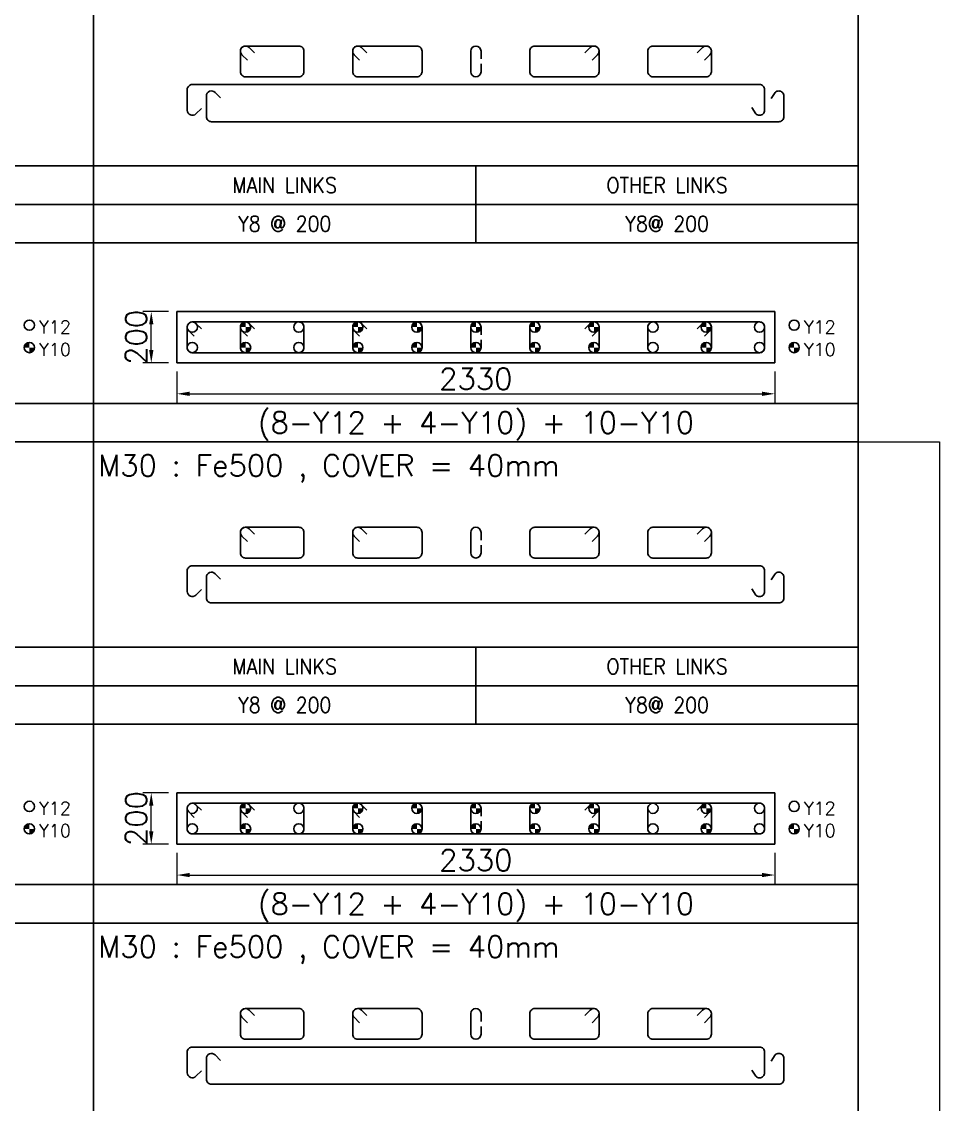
# Model space of a CAD drawing. Header units: millimetres. Extents: x -28339001 to -28288919, y 786803 to 887141.
# Drawn here: x -28325384 to -28314656, y 861733 to 874388 of the extents above; entities that cross this region are included whole.
import ezdxf
from ezdxf.enums import TextEntityAlignment as Align

# ---------------------------------------------------------------- set-up
doc = ezdxf.new("R2010")
doc.units = ezdxf.units.MM
doc.header["$LTSCALE"] = 1000
doc.header["$MEASUREMENT"] = 0
doc.header["$PDMODE"] = 34
doc.header["$PDSIZE"] = -8
doc.layers.get('0').update_dxf_attribs({"lineweight": 5})
for name, color, linetype in [('04 NORMAL TEXT.', 4, 'Continuous'), ('09 COL TEXT-SCH', 2, 'Continuous'), ('14 REINF', 6, 'Continuous'), ('22 TABLE FRAME', 5, 'Continuous'), ('23 STIRRUPS', 5, 'Continuous'), ('TEXT', 4, 'Continuous')]:
    doc.layers.add(name, color=color, linetype=linetype)
doc.layers.add('19 COLUMN', color=1, linetype='Continuous', lineweight=25)
doc.styles.add('ROMANS', font='simplex.shx')
doc.dimstyles.new('D 50', dxfattribs={"dimscale": 100, "dimtxt": 3, "dimasz": 1.5, "dimexe": 1, "dimexo": 1, "dimgap": 0.5, "dimtad": 1, "dimdec": 0, "dimdsep": 46, "dimtxsty": 'ROMANS', "dimcen": 2.5, "dimclrd": 5, "dimclre": 5, "dimclrt": 4, "dimadec": 0, "dimazin": 0, "dimtfac": 1, "dimtdec": 0, "dimtmove": 0, "dimatfit": 3, "dimfxl": 1, "dimlwd": 0, "dimlwe": 0, "dimarcsym": 0})

# ---------------------------------------------------------------- blocks, each defined once
blk = doc.blocks.new('*D151')
at = {"color": 5, "lineweight": 0, "transparency": 16777216}
for p, q in [((-28323568.5659, 864673.0245), (-28323568.5659, 864313.0245)), ((-28316578.5659, 864673.0245), (-28316578.5659, 864313.0245)), ((-28323418.5659, 864413.0245), (-28316728.5659, 864413.0245))]:
    blk.add_line(p, q, dxfattribs=at)
at = {"color": 5, "transparency": 16777216}
for points in [[(-28323418.5659, 864438.0245), (-28323418.5659, 864388.0245), (-28323568.5659, 864413.0245)], [(-28316728.5659, 864388.0245), (-28316728.5659, 864438.0245), (-28316578.5659, 864413.0245)]]:
    blk.add_solid(points, dxfattribs=at)
at = {"layer": 'Defpoints', "color": 0, "transparency": 16777216}
for p in [(-28323568.5659, 864773.0245), (-28316578.5659, 864773.0245), (-28316578.5659, 864413.0245)]:
    blk.add_point(p, dxfattribs=at)
at = {"color": 4, "transparency": 16777216, "insert": (-28320073.5659, 864588.0245), "char_height": 250, "attachment_point": 5, "style": 'ROMANS'}
blk.add_mtext('2330', dxfattribs=at)
blk = doc.blocks.new('*D152')
at = {"color": 5, "lineweight": 0, "transparency": 16777216}
for p, q in [((-28323568.5659, 870298.0245), (-28323568.5659, 869938.0245)), ((-28316578.5659, 870298.0245), (-28316578.5659, 869938.0245)), ((-28323418.5659, 870038.0245), (-28316728.5659, 870038.0245))]:
    blk.add_line(p, q, dxfattribs=at)
at = {"color": 5, "transparency": 16777216}
for points in [[(-28323418.5659, 870063.0245), (-28323418.5659, 870013.0245), (-28323568.5659, 870038.0245)], [(-28316728.5659, 870013.0245), (-28316728.5659, 870063.0245), (-28316578.5659, 870038.0245)]]:
    blk.add_solid(points, dxfattribs=at)
at = {"layer": 'Defpoints', "color": 0, "transparency": 16777216}
for p in [(-28323568.5659, 870398.0245), (-28316578.5659, 870398.0245), (-28316578.5659, 870038.0245)]:
    blk.add_point(p, dxfattribs=at)
at = {"color": 4, "transparency": 16777216, "insert": (-28320073.5659, 870213.0245), "char_height": 250, "attachment_point": 5, "style": 'ROMANS'}
blk.add_mtext('2330', dxfattribs=at)
blk = doc.blocks.new('*D156')
at = {"color": 5, "lineweight": 0, "transparency": 16777216}
for p, q in [((-28323668.5659, 865373.0245), (-28323968.5659, 865373.0245)), ((-28323868.5659, 864923.0245), (-28323868.5659, 865223.0245)), ((-28323668.5659, 864773.0245), (-28323968.5659, 864773.0245))]:
    blk.add_line(p, q, dxfattribs=at)
at = {"color": 5, "transparency": 16777216}
for points in [[(-28323843.5659, 865223.0245), (-28323893.5659, 865223.0245), (-28323868.5659, 865373.0245)], [(-28323893.5659, 864923.0245), (-28323843.5659, 864923.0245), (-28323868.5659, 864773.0245)]]:
    blk.add_solid(points, dxfattribs=at)
at = {"layer": 'Defpoints', "color": 0, "transparency": 16777216}
for p in [(-28323868.5659, 865373.0245), (-28323568.5659, 865373.0245), (-28323568.5659, 864773.0245)]:
    blk.add_point(p, dxfattribs=at)
at = {"color": 4, "transparency": 16777216, "insert": (-28324043.5659, 865073.0245), "char_height": 250, "attachment_point": 5, "rotation": 90, "style": 'ROMANS'}
blk.add_mtext('200', dxfattribs=at)
blk = doc.blocks.new('*D157')
at = {"color": 5, "lineweight": 0, "transparency": 16777216}
for p, q in [((-28323668.5659, 870998.0245), (-28323968.5659, 870998.0245)), ((-28323868.5659, 870548.0245), (-28323868.5659, 870848.0245)), ((-28323668.5659, 870398.0245), (-28323968.5659, 870398.0245))]:
    blk.add_line(p, q, dxfattribs=at)
at = {"color": 5, "transparency": 16777216}
for points in [[(-28323843.5659, 870848.0245), (-28323893.5659, 870848.0245), (-28323868.5659, 870998.0245)], [(-28323893.5659, 870548.0245), (-28323843.5659, 870548.0245), (-28323868.5659, 870398.0245)]]:
    blk.add_solid(points, dxfattribs=at)
at = {"layer": 'Defpoints', "color": 0, "transparency": 16777216}
for p in [(-28323868.5659, 870998.0245), (-28323568.5659, 870998.0245), (-28323568.5659, 870398.0245)]:
    blk.add_point(p, dxfattribs=at)
at = {"color": 4, "transparency": 16777216, "insert": (-28324043.5659, 870698.0245), "char_height": 250, "attachment_point": 5, "rotation": 90, "style": 'ROMANS'}
blk.add_mtext('200', dxfattribs=at)

msp = doc.modelspace()

# ---------------------------------------------------------------- hatches: boundary and pattern name
at = {"layer": '14 REINF'}
h = msp.add_hatch(color=6, dxfattribs=at)
edge = h.paths.add_edge_path(flags=0)
edge.add_line((-28322826.1, 870818), (-28322766.1, 870818))
edge.add_line((-28322766.1, 870818), (-28322766.1, 870878))
edge.add_arc((-28322766.1, 870818), 60, 90, 180)
edge = h.paths.add_edge_path(flags=0)
edge.add_line((-28322706.1, 870818), (-28322766.1, 870818))
edge.add_line((-28322766.1, 870818), (-28322766.1, 870758))
edge.add_arc((-28322766.1, 870818), 60, 270, 360)
h = msp.add_hatch(color=6, dxfattribs=at)
edge = h.paths.add_edge_path(flags=0)
edge.add_line((-28321513.6, 870818), (-28321453.6, 870818))
edge.add_line((-28321453.6, 870818), (-28321453.6, 870878))
edge.add_arc((-28321453.6, 870818), 60, 90, 180)
edge = h.paths.add_edge_path(flags=0)
edge.add_line((-28321393.6, 870818), (-28321453.6, 870818))
edge.add_line((-28321453.6, 870818), (-28321453.6, 870758))
edge.add_arc((-28321453.6, 870818), 60, 270, 360)
h = msp.add_hatch(color=6, dxfattribs=at)
edge = h.paths.add_edge_path(flags=0)
edge.add_line((-28320823.6, 870818), (-28320763.6, 870818))
edge.add_line((-28320763.6, 870818), (-28320763.6, 870878))
edge.add_arc((-28320763.6, 870818), 60, 90, 180)
edge = h.paths.add_edge_path(flags=0)
edge.add_line((-28320703.6, 870818), (-28320763.6, 870818))
edge.add_line((-28320763.6, 870818), (-28320763.6, 870758))
edge.add_arc((-28320763.6, 870818), 60, 270, 360)
h = msp.add_hatch(color=6, dxfattribs=at)
edge = h.paths.add_edge_path(flags=0)
edge.add_line((-28320133.6, 870818), (-28320073.6, 870818))
edge.add_line((-28320073.6, 870818), (-28320073.6, 870878))
edge.add_arc((-28320073.6, 870818), 60, 90, 180)
edge = h.paths.add_edge_path(flags=0)
edge.add_line((-28320013.6, 870818), (-28320073.6, 870818))
edge.add_line((-28320073.6, 870818), (-28320073.6, 870758))
edge.add_arc((-28320073.6, 870818), 60, 270, 360)
h = msp.add_hatch(color=6, dxfattribs=at)
edge = h.paths.add_edge_path(flags=0)
edge.add_line((-28319443.6, 870818), (-28319383.6, 870818))
edge.add_line((-28319383.6, 870818), (-28319383.6, 870878))
edge.add_arc((-28319383.6, 870818), 60, 90, 180)
edge = h.paths.add_edge_path(flags=0)
edge.add_line((-28319323.6, 870818), (-28319383.6, 870818))
edge.add_line((-28319383.6, 870818), (-28319383.6, 870758))
edge.add_arc((-28319383.6, 870818), 60, 270, 360)
h = msp.add_hatch(color=6, dxfattribs=at)
edge = h.paths.add_edge_path(flags=0)
edge.add_line((-28318753.6, 870818), (-28318693.6, 870818))
edge.add_line((-28318693.6, 870818), (-28318693.6, 870878))
edge.add_arc((-28318693.6, 870818), 60, 90, 180)
edge = h.paths.add_edge_path(flags=0)
edge.add_line((-28318633.6, 870818), (-28318693.6, 870818))
edge.add_line((-28318693.6, 870818), (-28318693.6, 870758))
edge.add_arc((-28318693.6, 870818), 60, 270, 360)
h = msp.add_hatch(color=6, dxfattribs=at)
edge = h.paths.add_edge_path(flags=0)
edge.add_line((-28317441.1, 870818), (-28317381.1, 870818))
edge.add_line((-28317381.1, 870818), (-28317381.1, 870878))
edge.add_arc((-28317381.1, 870818), 60, 90, 180)
edge = h.paths.add_edge_path(flags=0)
edge.add_line((-28317321.1, 870818), (-28317381.1, 870818))
edge.add_line((-28317381.1, 870818), (-28317381.1, 870758))
edge.add_arc((-28317381.1, 870818), 60, 270, 360)
h = msp.add_hatch(color=6, dxfattribs=at)
edge = h.paths.add_edge_path(flags=0)
edge.add_line((-28325353.6, 870578), (-28325293.6, 870578))
edge.add_line((-28325293.6, 870578), (-28325293.6, 870638))
edge.add_arc((-28325293.6, 870578), 60, 90, 180)
edge = h.paths.add_edge_path(flags=0)
edge.add_line((-28325233.6, 870578), (-28325293.6, 870578))
edge.add_line((-28325293.6, 870578), (-28325293.6, 870518))
edge.add_arc((-28325293.6, 870578), 60, 270, 360)
h = msp.add_hatch(color=6, dxfattribs=at)
edge = h.paths.add_edge_path(flags=0)
edge.add_line((-28322826.1, 870578), (-28322766.1, 870578))
edge.add_line((-28322766.1, 870578), (-28322766.1, 870638))
edge.add_arc((-28322766.1, 870578), 60, 90, 180)
edge = h.paths.add_edge_path(flags=0)
edge.add_line((-28322706.1, 870578), (-28322766.1, 870578))
edge.add_line((-28322766.1, 870578), (-28322766.1, 870518))
edge.add_arc((-28322766.1, 870578), 60, 270, 360)
h = msp.add_hatch(color=6, dxfattribs=at)
edge = h.paths.add_edge_path(flags=0)
edge.add_line((-28321513.6, 870578), (-28321453.6, 870578))
edge.add_line((-28321453.6, 870578), (-28321453.6, 870638))
edge.add_arc((-28321453.6, 870578), 60, 90, 180)
edge = h.paths.add_edge_path(flags=0)
edge.add_line((-28321393.6, 870578), (-28321453.6, 870578))
edge.add_line((-28321453.6, 870578), (-28321453.6, 870518))
edge.add_arc((-28321453.6, 870578), 60, 270, 360)
h = msp.add_hatch(color=6, dxfattribs=at)
edge = h.paths.add_edge_path(flags=0)
edge.add_line((-28320823.6, 870578), (-28320763.6, 870578))
edge.add_line((-28320763.6, 870578), (-28320763.6, 870638))
edge.add_arc((-28320763.6, 870578), 60, 90, 180)
edge = h.paths.add_edge_path(flags=0)
edge.add_line((-28320703.6, 870578), (-28320763.6, 870578))
edge.add_line((-28320763.6, 870578), (-28320763.6, 870518))
edge.add_arc((-28320763.6, 870578), 60, 270, 360)
h = msp.add_hatch(color=6, dxfattribs=at)
edge = h.paths.add_edge_path(flags=0)
edge.add_line((-28320133.6, 870578), (-28320073.6, 870578))
edge.add_line((-28320073.6, 870578), (-28320073.6, 870638))
edge.add_arc((-28320073.6, 870578), 60, 90, 180)
edge = h.paths.add_edge_path(flags=0)
edge.add_line((-28320013.6, 870578), (-28320073.6, 870578))
edge.add_line((-28320073.6, 870578), (-28320073.6, 870518))
edge.add_arc((-28320073.6, 870578), 60, 270, 360)
h = msp.add_hatch(color=6, dxfattribs=at)
edge = h.paths.add_edge_path(flags=0)
edge.add_line((-28319443.6, 870578), (-28319383.6, 870578))
edge.add_line((-28319383.6, 870578), (-28319383.6, 870638))
edge.add_arc((-28319383.6, 870578), 60, 90, 180)
edge = h.paths.add_edge_path(flags=0)
edge.add_line((-28319323.6, 870578), (-28319383.6, 870578))
edge.add_line((-28319383.6, 870578), (-28319383.6, 870518))
edge.add_arc((-28319383.6, 870578), 60, 270, 360)
h = msp.add_hatch(color=6, dxfattribs=at)
edge = h.paths.add_edge_path(flags=0)
edge.add_line((-28318753.6, 870578), (-28318693.6, 870578))
edge.add_line((-28318693.6, 870578), (-28318693.6, 870638))
edge.add_arc((-28318693.6, 870578), 60, 90, 180)
edge = h.paths.add_edge_path(flags=0)
edge.add_line((-28318633.6, 870578), (-28318693.6, 870578))
edge.add_line((-28318693.6, 870578), (-28318693.6, 870518))
edge.add_arc((-28318693.6, 870578), 60, 270, 360)
h = msp.add_hatch(color=6, dxfattribs=at)
edge = h.paths.add_edge_path(flags=0)
edge.add_line((-28317441.1, 870578), (-28317381.1, 870578))
edge.add_line((-28317381.1, 870578), (-28317381.1, 870638))
edge.add_arc((-28317381.1, 870578), 60, 90, 180)
edge = h.paths.add_edge_path(flags=0)
edge.add_line((-28317321.1, 870578), (-28317381.1, 870578))
edge.add_line((-28317381.1, 870578), (-28317381.1, 870518))
edge.add_arc((-28317381.1, 870578), 60, 270, 360)
h = msp.add_hatch(color=6, dxfattribs=at)
edge = h.paths.add_edge_path(flags=0)
edge.add_line((-28316413.6, 870578), (-28316353.6, 870578))
edge.add_line((-28316353.6, 870578), (-28316353.6, 870638))
edge.add_arc((-28316353.6, 870578), 60, 90, 180)
edge = h.paths.add_edge_path(flags=0)
edge.add_line((-28316293.6, 870578), (-28316353.6, 870578))
edge.add_line((-28316353.6, 870578), (-28316353.6, 870518))
edge.add_arc((-28316353.6, 870578), 60, 270, 360)
h = msp.add_hatch(color=6, dxfattribs=at)
edge = h.paths.add_edge_path(flags=0)
edge.add_line((-28322826.1, 865193), (-28322766.1, 865193))
edge.add_line((-28322766.1, 865193), (-28322766.1, 865253))
edge.add_arc((-28322766.1, 865193), 60, 90, 180)
edge = h.paths.add_edge_path(flags=0)
edge.add_line((-28322706.1, 865193), (-28322766.1, 865193))
edge.add_line((-28322766.1, 865193), (-28322766.1, 865133))
edge.add_arc((-28322766.1, 865193), 60, 270, 360)
h = msp.add_hatch(color=6, dxfattribs=at)
edge = h.paths.add_edge_path(flags=0)
edge.add_line((-28321513.6, 865193), (-28321453.6, 865193))
edge.add_line((-28321453.6, 865193), (-28321453.6, 865253))
edge.add_arc((-28321453.6, 865193), 60, 90, 180)
edge = h.paths.add_edge_path(flags=0)
edge.add_line((-28321393.6, 865193), (-28321453.6, 865193))
edge.add_line((-28321453.6, 865193), (-28321453.6, 865133))
edge.add_arc((-28321453.6, 865193), 60, 270, 360)
h = msp.add_hatch(color=6, dxfattribs=at)
edge = h.paths.add_edge_path(flags=0)
edge.add_line((-28320823.6, 865193), (-28320763.6, 865193))
edge.add_line((-28320763.6, 865193), (-28320763.6, 865253))
edge.add_arc((-28320763.6, 865193), 60, 90, 180)
edge = h.paths.add_edge_path(flags=0)
edge.add_line((-28320703.6, 865193), (-28320763.6, 865193))
edge.add_line((-28320763.6, 865193), (-28320763.6, 865133))
edge.add_arc((-28320763.6, 865193), 60, 270, 360)
h = msp.add_hatch(color=6, dxfattribs=at)
edge = h.paths.add_edge_path(flags=0)
edge.add_line((-28320133.6, 865193), (-28320073.6, 865193))
edge.add_line((-28320073.6, 865193), (-28320073.6, 865253))
edge.add_arc((-28320073.6, 865193), 60, 90, 180)
edge = h.paths.add_edge_path(flags=0)
edge.add_line((-28320013.6, 865193), (-28320073.6, 865193))
edge.add_line((-28320073.6, 865193), (-28320073.6, 865133))
edge.add_arc((-28320073.6, 865193), 60, 270, 360)
h = msp.add_hatch(color=6, dxfattribs=at)
edge = h.paths.add_edge_path(flags=0)
edge.add_line((-28319443.6, 865193), (-28319383.6, 865193))
edge.add_line((-28319383.6, 865193), (-28319383.6, 865253))
edge.add_arc((-28319383.6, 865193), 60, 90, 180)
edge = h.paths.add_edge_path(flags=0)
edge.add_line((-28319323.6, 865193), (-28319383.6, 865193))
edge.add_line((-28319383.6, 865193), (-28319383.6, 865133))
edge.add_arc((-28319383.6, 865193), 60, 270, 360)
h = msp.add_hatch(color=6, dxfattribs=at)
edge = h.paths.add_edge_path(flags=0)
edge.add_line((-28318753.6, 865193), (-28318693.6, 865193))
edge.add_line((-28318693.6, 865193), (-28318693.6, 865253))
edge.add_arc((-28318693.6, 865193), 60, 90, 180)
edge = h.paths.add_edge_path(flags=0)
edge.add_line((-28318633.6, 865193), (-28318693.6, 865193))
edge.add_line((-28318693.6, 865193), (-28318693.6, 865133))
edge.add_arc((-28318693.6, 865193), 60, 270, 360)
h = msp.add_hatch(color=6, dxfattribs=at)
edge = h.paths.add_edge_path(flags=0)
edge.add_line((-28317441.1, 865193), (-28317381.1, 865193))
edge.add_line((-28317381.1, 865193), (-28317381.1, 865253))
edge.add_arc((-28317381.1, 865193), 60, 90, 180)
edge = h.paths.add_edge_path(flags=0)
edge.add_line((-28317321.1, 865193), (-28317381.1, 865193))
edge.add_line((-28317381.1, 865193), (-28317381.1, 865133))
edge.add_arc((-28317381.1, 865193), 60, 270, 360)
h = msp.add_hatch(color=6, dxfattribs=at)
edge = h.paths.add_edge_path(flags=0)
edge.add_line((-28325353.6, 864953), (-28325293.6, 864953))
edge.add_line((-28325293.6, 864953), (-28325293.6, 865013))
edge.add_arc((-28325293.6, 864953), 60, 90, 180)
edge = h.paths.add_edge_path(flags=0)
edge.add_line((-28325233.6, 864953), (-28325293.6, 864953))
edge.add_line((-28325293.6, 864953), (-28325293.6, 864893))
edge.add_arc((-28325293.6, 864953), 60, 270, 360)
h = msp.add_hatch(color=6, dxfattribs=at)
edge = h.paths.add_edge_path(flags=0)
edge.add_line((-28322826.1, 864953), (-28322766.1, 864953))
edge.add_line((-28322766.1, 864953), (-28322766.1, 865013))
edge.add_arc((-28322766.1, 864953), 60, 90, 180)
edge = h.paths.add_edge_path(flags=0)
edge.add_line((-28322706.1, 864953), (-28322766.1, 864953))
edge.add_line((-28322766.1, 864953), (-28322766.1, 864893))
edge.add_arc((-28322766.1, 864953), 60, 270, 360)
h = msp.add_hatch(color=6, dxfattribs=at)
edge = h.paths.add_edge_path(flags=0)
edge.add_line((-28321513.6, 864953), (-28321453.6, 864953))
edge.add_line((-28321453.6, 864953), (-28321453.6, 865013))
edge.add_arc((-28321453.6, 864953), 60, 90, 180)
edge = h.paths.add_edge_path(flags=0)
edge.add_line((-28321393.6, 864953), (-28321453.6, 864953))
edge.add_line((-28321453.6, 864953), (-28321453.6, 864893))
edge.add_arc((-28321453.6, 864953), 60, 270, 360)
h = msp.add_hatch(color=6, dxfattribs=at)
edge = h.paths.add_edge_path(flags=0)
edge.add_line((-28320823.6, 864953), (-28320763.6, 864953))
edge.add_line((-28320763.6, 864953), (-28320763.6, 865013))
edge.add_arc((-28320763.6, 864953), 60, 90, 180)
edge = h.paths.add_edge_path(flags=0)
edge.add_line((-28320703.6, 864953), (-28320763.6, 864953))
edge.add_line((-28320763.6, 864953), (-28320763.6, 864893))
edge.add_arc((-28320763.6, 864953), 60, 270, 360)
h = msp.add_hatch(color=6, dxfattribs=at)
edge = h.paths.add_edge_path(flags=0)
edge.add_line((-28320133.6, 864953), (-28320073.6, 864953))
edge.add_line((-28320073.6, 864953), (-28320073.6, 865013))
edge.add_arc((-28320073.6, 864953), 60, 90, 180)
edge = h.paths.add_edge_path(flags=0)
edge.add_line((-28320013.6, 864953), (-28320073.6, 864953))
edge.add_line((-28320073.6, 864953), (-28320073.6, 864893))
edge.add_arc((-28320073.6, 864953), 60, 270, 360)
h = msp.add_hatch(color=6, dxfattribs=at)
edge = h.paths.add_edge_path(flags=0)
edge.add_line((-28319443.6, 864953), (-28319383.6, 864953))
edge.add_line((-28319383.6, 864953), (-28319383.6, 865013))
edge.add_arc((-28319383.6, 864953), 60, 90, 180)
edge = h.paths.add_edge_path(flags=0)
edge.add_line((-28319323.6, 864953), (-28319383.6, 864953))
edge.add_line((-28319383.6, 864953), (-28319383.6, 864893))
edge.add_arc((-28319383.6, 864953), 60, 270, 360)
h = msp.add_hatch(color=6, dxfattribs=at)
edge = h.paths.add_edge_path(flags=0)
edge.add_line((-28318753.6, 864953), (-28318693.6, 864953))
edge.add_line((-28318693.6, 864953), (-28318693.6, 865013))
edge.add_arc((-28318693.6, 864953), 60, 90, 180)
edge = h.paths.add_edge_path(flags=0)
edge.add_line((-28318633.6, 864953), (-28318693.6, 864953))
edge.add_line((-28318693.6, 864953), (-28318693.6, 864893))
edge.add_arc((-28318693.6, 864953), 60, 270, 360)
h = msp.add_hatch(color=6, dxfattribs=at)
edge = h.paths.add_edge_path(flags=0)
edge.add_line((-28317441.1, 864953), (-28317381.1, 864953))
edge.add_line((-28317381.1, 864953), (-28317381.1, 865013))
edge.add_arc((-28317381.1, 864953), 60, 90, 180)
edge = h.paths.add_edge_path(flags=0)
edge.add_line((-28317321.1, 864953), (-28317381.1, 864953))
edge.add_line((-28317381.1, 864953), (-28317381.1, 864893))
edge.add_arc((-28317381.1, 864953), 60, 270, 360)
h = msp.add_hatch(color=6, dxfattribs=at)
edge = h.paths.add_edge_path(flags=0)
edge.add_line((-28316413.6, 864953), (-28316353.6, 864953))
edge.add_line((-28316353.6, 864953), (-28316353.6, 865013))
edge.add_arc((-28316353.6, 864953), 60, 90, 180)
edge = h.paths.add_edge_path(flags=0)
edge.add_line((-28316293.6, 864953), (-28316353.6, 864953))
edge.add_line((-28316353.6, 864953), (-28316353.6, 864893))
edge.add_arc((-28316353.6, 864953), 60, 270, 360)

# ---------------------------------------------------------------- linework, layer by layer
msp.add_lwpolyline([(-28339000.9, 869475.8), (-28314656.1, 869475.8), (-28314656.1, 801975.8), (-28339000.9, 801975.8)], close=True)
at = {"layer": '14 REINF', "color": 6}
for centre in [(-28325293.6, 870840.5), (-28323388.6, 870818), (-28322766.1, 870818), (-28322143.6, 870818), (-28321453.6, 870818), (-28320763.6, 870818), (-28320073.6, 870818), (-28319383.6, 870818), (-28318693.6, 870818), (-28318003.6, 870818), (-28317381.1, 870818), (-28316758.6, 870818), (-28316353.6, 870840.5), (-28325293.6, 870578), (-28323388.6, 870578), (-28322766.1, 870578), (-28322143.6, 870578), (-28321453.6, 870578), (-28320763.6, 870578), (-28320073.6, 870578), (-28319383.6, 870578), (-28318693.6, 870578), (-28318003.6, 870578), (-28317381.1, 870578), (-28316758.6, 870578), (-28316353.6, 870578), (-28325293.6, 865215.5), (-28323388.6, 865193), (-28322766.1, 865193), (-28322143.6, 865193), (-28321453.6, 865193), (-28320763.6, 865193), (-28320073.6, 865193), (-28319383.6, 865193), (-28318693.6, 865193), (-28318003.6, 865193), (-28317381.1, 865193), (-28316758.6, 865193), (-28316353.6, 865215.5), (-28325293.6, 864953), (-28323388.6, 864953), (-28322766.1, 864953), (-28322143.6, 864953), (-28321453.6, 864953), (-28320763.6, 864953), (-28320073.6, 864953), (-28319383.6, 864953), (-28318693.6, 864953), (-28318003.6, 864953), (-28317381.1, 864953), (-28316758.6, 864953), (-28316353.6, 864953)]:
    msp.add_circle(centre, 60, dxfattribs=at)
at = {"layer": '19 COLUMN', "color": 4}
for points in [[(-28316578.6, 870998), (-28323568.6, 870998)], [(-28323568.6, 870998), (-28323568.6, 870398)], [(-28316578.6, 870398), (-28316578.6, 870998)], [(-28323568.6, 870398), (-28316578.6, 870398)], [(-28316578.6, 865373), (-28323568.6, 865373)], [(-28323568.6, 865373), (-28323568.6, 864773)], [(-28316578.6, 864773), (-28316578.6, 865373)], [(-28323568.6, 864773), (-28316578.6, 864773)]]:
    msp.add_lwpolyline(points, dxfattribs=at)
at = {"layer": '22 TABLE FRAME', "color": 5, "linetype": 'Continuous'}
for p, q in [((-28324543.6, 887141.1), (-28324543.6, 863850.8)), ((-28315603.6, 887141.1), (-28315603.6, 863850.8)), ((-28332493.6, 872700.8), (-28315603.6, 872700.8)), ((-28320073.6, 872700.8), (-28320073.6, 871800.8)), ((-28332493.6, 872250.8), (-28315603.6, 872250.8)), ((-28332493.6, 871800.8), (-28315603.6, 871800.8)), ((-28332493.6, 869925.8), (-28315603.6, 869925.8)), ((-28332493.6, 869475.8), (-28315603.6, 869475.8)), ((-28332493.6, 867075.8), (-28315603.6, 867075.8)), ((-28320073.6, 867075.8), (-28320073.6, 866175.8)), ((-28332493.6, 866625.8), (-28315603.6, 866625.8)), ((-28332493.6, 866175.8), (-28315603.6, 866175.8)), ((-28332493.6, 864300.8), (-28315603.6, 864300.8)), ((-28336993.6, 863850.8), (-28315603.6, 863850.8)), ((-28324543.6, 863850.8), (-28324543.6, 789225.8)), ((-28315603.6, 863850.8), (-28315603.6, 789225.8))]:
    msp.add_line(p, q, dxfattribs=at)
at = {"layer": '23 STIRRUPS', "color": 5}
for points in [[(-28322744.9, 873937), (-28322808.5, 874000.6, -0.668178), (-28322766.1, 874103), (-28322143.6, 874103, -0.4142136), (-28322083.6, 874043), (-28322083.6, 873803, -0.4142136), (-28322143.6, 873743), (-28322766.1, 873743, -0.4142136), (-28322826.1, 873803), (-28322826.1, 874043, -0.6681793), (-28322723.6, 874085.5), (-28322660, 874021.8)], [(-28321432.4, 873937), (-28321496, 874000.6, -0.668178), (-28321453.6, 874103), (-28320763.6, 874103, -0.4142136), (-28320703.6, 874043), (-28320703.6, 873803, -0.4142136), (-28320763.6, 873743), (-28321453.6, 873743, -0.4142136), (-28321513.6, 873803), (-28321513.6, 874043, -0.6681793), (-28321411.1, 874085.5), (-28321347.5, 874021.8)], [(-28320013.6, 873893), (-28320013.6, 873803, -1), (-28320133.6, 873803), (-28320133.6, 874043, -1), (-28320013.6, 874043), (-28320013.6, 873953)], [(-28318799.6, 874021.8), (-28318736, 874085.5, -0.6681793), (-28318633.6, 874043), (-28318633.6, 873803, -0.4142136), (-28318693.6, 873743), (-28319383.6, 873743, -0.4142136), (-28319443.6, 873803), (-28319443.6, 874043, -0.4142136), (-28319383.6, 874103), (-28318693.6, 874103, -0.668178), (-28318651.1, 874000.6), (-28318714.8, 873937)], [(-28317487.1, 874021.8), (-28317423.5, 874085.5, -0.6681793), (-28317321.1, 874043), (-28317321.1, 873803, -0.4142136), (-28317381.1, 873743), (-28318003.6, 873743, -0.4142136), (-28318063.6, 873803), (-28318063.6, 874043, -0.4142136), (-28318003.6, 874103), (-28317381.1, 874103, -0.668178), (-28317338.6, 874000.6), (-28317402.3, 873937)], [(-28316848.6, 873383), (-28316801, 873310.6, 0.1989119), (-28316758.6, 873293, 0.4142136), (-28316698.6, 873353), (-28316698.6, 873593, 0.4142136), (-28316758.6, 873653), (-28323388.6, 873653, 0.4142136), (-28323448.6, 873593), (-28323448.6, 873353, 0.6681793), (-28323346.1, 873310.6), (-28323282.5, 873374.2)], [(-28316623.6, 873488), (-28316576, 873560.5, -0.1989119), (-28316533.6, 873578, -0.4142136), (-28316473.6, 873518), (-28316473.6, 873278, -0.4142136), (-28316533.6, 873218), (-28323163.6, 873218, -0.4142136), (-28323223.6, 873278), (-28323223.6, 873518, -0.6681793), (-28323121.1, 873560.5), (-28323057.5, 873496.8)], [(-28323367.4, 870712), (-28323431, 870775.6, -0.668178), (-28323388.6, 870878), (-28316758.6, 870878, -0.4142136), (-28316698.6, 870818), (-28316698.6, 870578, -0.4142136), (-28316758.6, 870518), (-28323388.6, 870518, -0.4142136), (-28323448.6, 870578), (-28323448.6, 870818, -0.6681793), (-28323346.1, 870860.5), (-28323282.5, 870796.8)], [(-28322744.9, 870712), (-28322808.5, 870775.6, -0.668178), (-28322766.1, 870878), (-28322143.6, 870878, -0.4142136), (-28322083.6, 870818), (-28322083.6, 870578, -0.4142136), (-28322143.6, 870518), (-28322766.1, 870518, -0.4142136), (-28322826.1, 870578), (-28322826.1, 870818, -0.6681793), (-28322723.6, 870860.5), (-28322660, 870796.8)], [(-28321432.4, 870712), (-28321496, 870775.6, -0.668178), (-28321453.6, 870878), (-28320763.6, 870878, -0.4142136), (-28320703.6, 870818), (-28320703.6, 870578, -0.4142136), (-28320763.6, 870518), (-28321453.6, 870518, -0.4142136), (-28321513.6, 870578), (-28321513.6, 870818, -0.6681793), (-28321411.1, 870860.5), (-28321347.5, 870796.8)], [(-28320013.6, 870668), (-28320013.6, 870578, -1), (-28320133.6, 870578), (-28320133.6, 870818, -1), (-28320013.6, 870818), (-28320013.6, 870728)], [(-28318799.6, 870796.8), (-28318736, 870860.5, -0.6681793), (-28318633.6, 870818), (-28318633.6, 870578, -0.4142136), (-28318693.6, 870518), (-28319383.6, 870518, -0.4142136), (-28319443.6, 870578), (-28319443.6, 870818, -0.4142136), (-28319383.6, 870878), (-28318693.6, 870878, -0.668178), (-28318651.1, 870775.6), (-28318714.8, 870712)], [(-28317487.1, 870796.8), (-28317423.5, 870860.5, -0.6681793), (-28317321.1, 870818), (-28317321.1, 870578, -0.4142136), (-28317381.1, 870518), (-28318003.6, 870518, -0.4142136), (-28318063.6, 870578), (-28318063.6, 870818, -0.4142136), (-28318003.6, 870878), (-28317381.1, 870878, -0.668178), (-28317338.6, 870775.6), (-28317402.3, 870712)], [(-28322744.9, 868312), (-28322808.5, 868375.6, -0.668178), (-28322766.1, 868478), (-28322143.6, 868478, -0.4142136), (-28322083.6, 868418), (-28322083.6, 868178, -0.4142136), (-28322143.6, 868118), (-28322766.1, 868118, -0.4142136), (-28322826.1, 868178), (-28322826.1, 868418, -0.6681793), (-28322723.6, 868460.5), (-28322660, 868396.8)], [(-28321432.4, 868312), (-28321496, 868375.6, -0.668178), (-28321453.6, 868478), (-28320763.6, 868478, -0.4142136), (-28320703.6, 868418), (-28320703.6, 868178, -0.4142136), (-28320763.6, 868118), (-28321453.6, 868118, -0.4142136), (-28321513.6, 868178), (-28321513.6, 868418, -0.6681793), (-28321411.1, 868460.5), (-28321347.5, 868396.8)], [(-28320013.6, 868268), (-28320013.6, 868178, -1), (-28320133.6, 868178), (-28320133.6, 868418, -1), (-28320013.6, 868418), (-28320013.6, 868328)], [(-28318799.6, 868396.8), (-28318736, 868460.5, -0.6681793), (-28318633.6, 868418), (-28318633.6, 868178, -0.4142136), (-28318693.6, 868118), (-28319383.6, 868118, -0.4142136), (-28319443.6, 868178), (-28319443.6, 868418, -0.4142136), (-28319383.6, 868478), (-28318693.6, 868478, -0.668178), (-28318651.1, 868375.6), (-28318714.8, 868312)], [(-28317487.1, 868396.8), (-28317423.5, 868460.5, -0.6681793), (-28317321.1, 868418), (-28317321.1, 868178, -0.4142136), (-28317381.1, 868118), (-28318003.6, 868118, -0.4142136), (-28318063.6, 868178), (-28318063.6, 868418, -0.4142136), (-28318003.6, 868478), (-28317381.1, 868478, -0.668178), (-28317338.6, 868375.6), (-28317402.3, 868312)], [(-28316848.6, 867758), (-28316801, 867685.6, 0.1989119), (-28316758.6, 867668, 0.4142136), (-28316698.6, 867728), (-28316698.6, 867968, 0.4142136), (-28316758.6, 868028), (-28323388.6, 868028, 0.4142136), (-28323448.6, 867968), (-28323448.6, 867728, 0.6681793), (-28323346.1, 867685.6), (-28323282.5, 867749.2)], [(-28316623.6, 867863), (-28316576, 867935.5, -0.1989119), (-28316533.6, 867953, -0.4142136), (-28316473.6, 867893), (-28316473.6, 867653, -0.4142136), (-28316533.6, 867593), (-28323163.6, 867593, -0.4142136), (-28323223.6, 867653), (-28323223.6, 867893, -0.6681793), (-28323121.1, 867935.5), (-28323057.5, 867871.8)], [(-28323367.4, 865087), (-28323431, 865150.6, -0.668178), (-28323388.6, 865253), (-28316758.6, 865253, -0.4142136), (-28316698.6, 865193), (-28316698.6, 864953, -0.4142136), (-28316758.6, 864893), (-28323388.6, 864893, -0.4142136), (-28323448.6, 864953), (-28323448.6, 865193, -0.6681793), (-28323346.1, 865235.5), (-28323282.5, 865171.8)], [(-28322744.9, 865087), (-28322808.5, 865150.6, -0.668178), (-28322766.1, 865253), (-28322143.6, 865253, -0.4142136), (-28322083.6, 865193), (-28322083.6, 864953, -0.4142136), (-28322143.6, 864893), (-28322766.1, 864893, -0.4142136), (-28322826.1, 864953), (-28322826.1, 865193, -0.6681793), (-28322723.6, 865235.5), (-28322660, 865171.8)], [(-28321432.4, 865087), (-28321496, 865150.6, -0.668178), (-28321453.6, 865253), (-28320763.6, 865253, -0.4142136), (-28320703.6, 865193), (-28320703.6, 864953, -0.4142136), (-28320763.6, 864893), (-28321453.6, 864893, -0.4142136), (-28321513.6, 864953), (-28321513.6, 865193, -0.6681793), (-28321411.1, 865235.5), (-28321347.5, 865171.8)], [(-28320013.6, 865043), (-28320013.6, 864953, -1), (-28320133.6, 864953), (-28320133.6, 865193, -1), (-28320013.6, 865193), (-28320013.6, 865103)], [(-28318799.6, 865171.8), (-28318736, 865235.5, -0.6681793), (-28318633.6, 865193), (-28318633.6, 864953, -0.4142136), (-28318693.6, 864893), (-28319383.6, 864893, -0.4142136), (-28319443.6, 864953), (-28319443.6, 865193, -0.4142136), (-28319383.6, 865253), (-28318693.6, 865253, -0.668178), (-28318651.1, 865150.6), (-28318714.8, 865087)], [(-28317487.1, 865171.8), (-28317423.5, 865235.5, -0.6681793), (-28317321.1, 865193), (-28317321.1, 864953, -0.4142136), (-28317381.1, 864893), (-28318003.6, 864893, -0.4142136), (-28318063.6, 864953), (-28318063.6, 865193, -0.4142136), (-28318003.6, 865253), (-28317381.1, 865253, -0.668178), (-28317338.6, 865150.6), (-28317402.3, 865087)], [(-28322744.9, 862687), (-28322808.5, 862750.6, -0.668178), (-28322766.1, 862853), (-28322143.6, 862853, -0.4142136), (-28322083.6, 862793), (-28322083.6, 862553, -0.4142136), (-28322143.6, 862493), (-28322766.1, 862493, -0.4142136), (-28322826.1, 862553), (-28322826.1, 862793, -0.6681793), (-28322723.6, 862835.5), (-28322660, 862771.8)], [(-28321432.4, 862687), (-28321496, 862750.6, -0.668178), (-28321453.6, 862853), (-28320763.6, 862853, -0.4142136), (-28320703.6, 862793), (-28320703.6, 862553, -0.4142136), (-28320763.6, 862493), (-28321453.6, 862493, -0.4142136), (-28321513.6, 862553), (-28321513.6, 862793, -0.6681793), (-28321411.1, 862835.5), (-28321347.5, 862771.8)], [(-28320013.6, 862643), (-28320013.6, 862553, -1), (-28320133.6, 862553), (-28320133.6, 862793, -1), (-28320013.6, 862793), (-28320013.6, 862703)], [(-28318799.6, 862771.8), (-28318736, 862835.5, -0.6681793), (-28318633.6, 862793), (-28318633.6, 862553, -0.4142136), (-28318693.6, 862493), (-28319383.6, 862493, -0.4142136), (-28319443.6, 862553), (-28319443.6, 862793, -0.4142136), (-28319383.6, 862853), (-28318693.6, 862853, -0.668178), (-28318651.1, 862750.6), (-28318714.8, 862687)], [(-28317487.1, 862771.8), (-28317423.5, 862835.5, -0.6681793), (-28317321.1, 862793), (-28317321.1, 862553, -0.4142136), (-28317381.1, 862493), (-28318003.6, 862493, -0.4142136), (-28318063.6, 862553), (-28318063.6, 862793, -0.4142136), (-28318003.6, 862853), (-28317381.1, 862853, -0.668178), (-28317338.6, 862750.6), (-28317402.3, 862687)], [(-28316848.6, 862133), (-28316801, 862060.6, 0.1989119), (-28316758.6, 862043, 0.4142136), (-28316698.6, 862103), (-28316698.6, 862343, 0.4142136), (-28316758.6, 862403), (-28323388.6, 862403, 0.4142136), (-28323448.6, 862343), (-28323448.6, 862103, 0.6681793), (-28323346.1, 862060.6), (-28323282.5, 862124.2)], [(-28316623.6, 862238), (-28316576, 862310.5, -0.1989119), (-28316533.6, 862328, -0.4142136), (-28316473.6, 862268), (-28316473.6, 862028, -0.4142136), (-28316533.6, 861968), (-28323163.6, 861968, -0.4142136), (-28323223.6, 862028), (-28323223.6, 862268, -0.6681793), (-28323121.1, 862310.5), (-28323057.5, 862246.8)]]:
    msp.add_lwpolyline(points, format="xyb", dxfattribs=at)

# ---------------------------------------------------------------- texts
at = {"layer": '04 NORMAL TEXT.', "color": 4, "style": 'ROMANS', "width": 0.9}
for s, p in [('MAIN LINKS', (-28322308.6, 872475.8)), ('OTHER LINKS', (-28317838.6, 872475.8)), ('Y8 @ 200', (-28322308.6, 872025.8)), ('Y8@ 200', (-28317838.6, 872025.8)), ('MAIN LINKS', (-28322308.6, 866850.8)), ('OTHER LINKS', (-28317838.6, 866850.8)), ('Y8 @ 200', (-28322308.6, 866400.8)), ('Y8@ 200', (-28317838.6, 866400.8))]:
    msp.add_text(s, height=180, dxfattribs=at).set_placement(p, align=Align.MIDDLE_CENTER)
at = {"layer": '09 COL TEXT-SCH', "color": 3, "linetype": 'Continuous', "style": 'ROMANS'}
for p in [(-28320073.6, 869700.8), (-28320073.6, 864075.8)]:
    msp.add_text('(8-Y12 + 4-Y10) + 10-Y10', height=250, dxfattribs=at).set_placement(p, align=Align.MIDDLE_CENTER)
at = {"layer": 'TEXT', "style": 'ROMANS'}
for s, p in [('Y12', (-28325181.1, 870818.3)), ('Y12', (-28316241.1, 870818.3)), ('Y10', (-28325181.1, 870555.8)), ('Y10', (-28316241.1, 870555.8)), ('Y12', (-28325181.1, 865193.3)), ('Y12', (-28316241.1, 865193.3)), ('Y10', (-28325181.1, 864930.8)), ('Y10', (-28316241.1, 864930.8))]:
    msp.add_text(s, height=150, dxfattribs=at).set_placement(p, align=Align.MIDDLE_LEFT)
for p in [(-28324487.3, 869075.8), (-28324487.3, 863450.8)]:
    msp.add_text('M30 : Fe500 , COVER = 40mm', height=250, dxfattribs=at).set_placement(p)

# ---------------------------------------------------------------- dimensions: what is measured, and where the dimension line sits
for base, p1, p2, picture, middle in [((-28323868.6, 870998), (-28323568.6, 870398), (-28323568.6, 870998), '*D157', (-28323868.6, 870698)), ((-28323868.6, 865373), (-28323568.6, 864773), (-28323568.6, 865373), '*D156', (-28323868.6, 865073))]:
    dim = msp.add_linear_dim(base=base, p1=p1, p2=p2, angle=90, text='200', dimstyle='D 50', override={"dimtxt": 2.5, "dimtxsty": 'ROMANS'})
    dim.commit()
    dim.dimension.update_dxf_attribs({"geometry": picture, "text_midpoint": middle, "dimtype": 161})
for p1, p2, picture, middle in [((-28323568.6, 870398), (-28316578.6, 870398), '*D152', (-28320073.6, 870213)), ((-28323568.6, 864773), (-28316578.6, 864773), '*D151', (-28320073.6, 864588))]:
    dim = msp.add_aligned_dim(p1=p1, p2=p2, distance=-360, text='2330', dimstyle='D 50', override={"dimtxt": 2.5})
    dim.commit()
    dim.dimension.update_dxf_attribs({"geometry": picture, "text_midpoint": middle})

doc.saveas('drawing.dxf')
